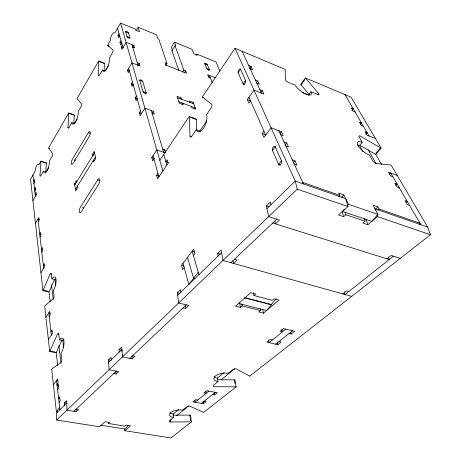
<?xml version="1.0" encoding="UTF-8"?>
<svg xmlns="http://www.w3.org/2000/svg" width="461" height="461" viewBox="0 0 461 461"><rect width="100%" height="100%" fill="white"/><g stroke="black" fill="none" stroke-linecap="round" stroke-linejoin="round"><path stroke-width="0.69" d="M104.151 70.562L104.376 63.526A2.132 0.743 -70.3 0 0 104.336 63.122L98.694 60.985L77.05 98.545A2.063 0.692 -71.3 0 0 77.154 98.815L81.626 104.071A2.103 0.72 -71.4 0 1 81.101 106.577L78.163 111.654A7.313 2.489 -71.7 0 1 75.76 121.491A7.313 2.489 -71.7 0 1 71.766 122.626L69.052 127.271A2.069 0.697 -71.9 0 1 67.946 127.57L68.747 113.4A2.034 0.674 -71.7 0 0 68.724 112.991L74.244 114.875A2.028 0.686 -71.7 0 1 74.273 115.279L73.829 123.732M45.754 172.339L46.4 163.2A1.942 0.634 -72.9 0 0 46.388 162.785L40.983 161.125L39.254 164.128A1.959 0.628 -72.9 0 1 38.378 164.64A3.913 1.25 -73 0 0 36.65 165.649A3.913 1.25 -73 0 0 35.318 169.959A1.948 0.617 -73.1 0 1 34.65 172.109L30.547 179.231L42.936 290.626L49.022 292.032A2.23 0.807 -75.8 0 0 49.281 291.554L54.617 279.216M42.936 290.626A2.236 0.795 -75.7 0 0 43.196 290.142L50.203 273.84A2.253 0.813 -75.4 0 1 51.35 273.984L51.949 278.865L55.026 279.602A7.981 2.927 -75.7 0 1 55.591 278.83M61.976 339.843L56.461 352.279A2.409 0.91 -77.4 0 1 56.184 352.774L49.707 351.501A2.414 0.899 -77.4 0 0 49.984 351.005L57.521 333.908A2.432 0.916 -77 0 1 58.766 334.265L59.457 339.855A8.65 3.302 -77.4 0 1 63.935 341.238A8.65 3.302 -77.4 0 1 61.094 353.161L61.809 358.981A2.507 0.962 -77.7 0 1 60.99 362.438L51.972 368.84A2.484 0.934 -78 0 0 51.672 369.175L56.415 411.829L57.827 412.053M68.724 112.991L48.699 147.739A1.994 0.645 -72.5 0 0 48.78 148.027L52.606 153.916A2.023 0.668 -72.7 0 1 52.081 156.36L49.356 161.056A7.03 2.305 -72.9 0 1 46.999 170.61A7.03 2.305 -72.9 0 1 43.438 171.21L40.931 175.514A1.988 0.645 -73.1 0 1 39.94 175.664L40.994 161.54A1.948 0.622 -72.9 0 0 40.983 161.125M98.694 60.985A2.138 0.732 -70.3 0 1 98.735 61.388L98.222 75.569A2.161 0.755 -70.5 0 0 99.472 75.097L102.405 70.066A7.658 2.685 -70.2 0 0 106.906 68.314A7.658 2.685 -70.2 0 0 109.343 58.172L112.53 52.675A2.207 0.772 -69.9 0 0 113.054 50.099L107.834 45.604A2.172 0.749 -69.8 0 1 107.707 45.351L109.781 41.744A2.172 0.749 -69.8 0 0 110.519 39.369A4.374 1.51 -69.6 0 1 111.988 34.615A4.374 1.51 -69.6 0 1 114.259 32.869A2.19 0.761 -69.5 0 0 115.411 31.988L120.557 23.05L135.413 29.101L135.759 30.224L139.516 31.751L138.116 27.274L156.515 34.806L157.65 38.159A1.072 0.409 32.5 0 0 158.757 39.093L167.015 63.445L165.568 65.75M119.658 35.9L118.627 37.675L117.987 35.37L119.007 33.618M33.912 183.466L34.731 182.055L34.437 179.519L33.624 180.919L34.915 181.294M121.652 43.127L120.621 44.896L119.969 42.533L121.007 40.752M34.829 191.39L35.653 189.984L35.353 187.391L34.523 188.814L35.739 189.166M46.515 171.48L48.63 167.867M77.068 119.313L74.573 123.571L71.766 122.626M105.563 70.648L108.444 65.727M132.659 47.068L134.618 47.846L133.903 45.449L126.072 42.343L121.883 49.465L121.22 47.074L122.257 45.299M32.927 200.616L36.235 194.991L35.929 192.37L35.105 193.781L36.413 194.156M136.087 30.714L138.116 27.274M132.849 47.218L133.903 45.449M88.333 132.687L72.365 159.275A3.233 1.141 -72.6 0 0 71.299 163.649A3.233 1.141 -72.6 0 0 73.057 163.344L89.129 136.698A3.308 1.187 -71.9 0 0 90.206 132.238A3.308 1.187 -71.9 0 0 88.333 132.687L90.293 133.338M35.439 223.228L38.857 217.552L39.179 220.341L38.321 221.77M129.385 70.885L128.296 72.694L127.588 70.124L131.944 62.88L140 65.986L139.245 63.451L137.251 62.679M137.793 65.848L139.245 63.451M133.229 84.691L132.111 86.512L131.373 83.839L132.486 82.018M40.044 236.77L40.925 235.335L40.585 232.436L39.709 233.865L40.994 234.205M77.362 186.256L77.609 187.708L75.65 190.871L74.446 183.651L76.382 180.499L76.624 181.928M92.523 156.089L92.246 154.677L94.275 151.369L95.704 158.475L93.652 161.794L93.364 160.359L94.712 160.785M74.682 185.086L94.557 152.781M95.415 157.04L75.408 189.419L76.739 189.811M137.176 98.844L136.03 100.688L135.257 97.899L136.398 96.061M41.807 252.075L42.7 250.634L42.354 247.632L41.461 249.073L42.631 249.372M196.161 55.216L196.864 54.127L197.302 55.251L193.816 53.833L192.087 49.356L174.5 42.164L171.394 47.149L172.587 50.514M178.856 70.412L171.895 50.722L175.03 45.714A1.06 0.403 33 0 0 175.716 45.512L174.5 42.164M145.376 94.015L146.114 92.828L142.789 81.511A1.798 0.766 32.4 0 0 140.957 79.926A1.798 0.766 32.4 0 0 139.7 80.347L142.985 91.67A1.821 0.795 32.6 0 0 144.852 93.289A1.821 0.795 32.6 0 0 146.114 92.828M152.182 113.464L154.32 114.23L153.45 111.308L144.91 108.231L140.179 115.711L139.372 112.801L140.547 110.945M97.686 179.882L80.491 207.116A3.446 1.291 -73.7 0 0 79.367 211.812A3.446 1.291 -73.7 0 0 81.274 211.726L98.585 184.429A3.521 1.348 -73 0 0 99.726 179.64A3.521 1.348 -73 0 0 97.686 179.882L100.054 180.608M40.925 272.549L44.579 266.775L44.216 263.657L43.299 265.104L44.625 265.427M152.021 113.539L153.45 111.308M182.36 72.331L183.824 70.06L175.03 45.714M184.573 72.486L185.668 70.792L183.824 70.06M180.205 99.006L180.977 97.824L177.041 96.349L179.329 103.12L183.294 104.595L182.827 103.229L182.049 104.416M208.781 70.406L209.323 69.582L207.392 64.759A1.579 0.599 33.9 0 0 205.744 63.37A1.579 0.599 33.9 0 0 204.776 63.704L206.695 68.533L209.323 69.582A1.59 0.611 34 0 1 208.355 69.934A1.59 0.611 34 0 1 206.695 68.533M45.898 317.249L49.765 311.417L50.168 314.898L49.194 316.361M153.945 159.039L152.672 160.947L151.761 157.656L156.849 149.986L165.182 152.793M208.222 77.212L209.421 75.408L212.406 82.928M192.531 103.621L193.309 102.457L189.436 100.999L189.909 102.342M163.332 152.044L164.859 149.762L162.635 149.007M159.806 160.336L189.269 116.437L196.202 118.973A2.778 1.262 -70.1 0 1 196.311 119.526L196.72 130.475M309.262 94.661L300.699 84.375L305.441 77.961L318.782 93.744A2.829 0.962 36.4 0 1 317.485 94.465L310.921 91.751A10.015 3.458 36.2 0 1 306.162 94.269A10.015 3.458 36.2 0 1 295.357 85.314L288.586 82.513A2.881 1.003 35.8 0 1 285.492 79.955L285.146 69.409L235.018 48.284L202.419 96.85A2.829 1.279 -69.2 0 0 202.656 97.219L211.795 104.37A2.893 1.343 -69.4 0 1 211.207 107.811L206.505 114.737A10.015 4.622 -70 0 1 203.56 128.193A10.015 4.622 -70 0 1 196.305 129.656L192.001 135.943A2.818 1.291 -70.6 0 1 190.001 136.318L189.373 116.996A2.789 1.25 -70.2 0 0 189.269 116.437M194.444 109.015L195.228 107.845L178.851 101.754M168.346 162.502L165.839 161.673L167.17 159.702L168.184 163.131L157.581 178.735L156.631 175.284L157.933 173.359M48.365 339.475L52.347 333.62L51.926 329.995L50.929 331.465L52.208 331.73M238.176 72.763L240.561 69.283L245.557 80.456A2.299 1.112 -67.9 0 1 244.912 83.493A2.299 1.112 -67.9 0 1 243.12 83.965L238.176 72.763A2.265 1.072 -67.7 0 1 238.815 69.784A2.265 1.072 -67.7 0 1 240.561 69.283M200.057 131.431A9.992 4.65 -70 0 1 199.844 130.924L206.724 120.915M249.476 68.787L251.066 66.488L248.681 65.497M245.557 80.456L243.12 83.965L244.422 84.484M256.547 82.64L257.774 80.894L255.348 79.909M250.548 100.792L248.877 103.143L247.309 99.564L253.988 90.12L263.905 94.073L262.269 90.558L259.814 89.572M260.598 92.897L262.269 90.558M53.413 384.826L57.613 378.942L58.08 382.964L57.02 384.445L57.158 385.644L58.847 385.943M57.158 385.644L58.219 384.163L58.691 388.231L57.625 389.706M59.089 402.459L60.172 400.984L59.688 396.812L58.61 398.287L59.751 398.483M56.415 411.829L59.659 407.42M280.663 134.67L283.244 135.638L281.406 131.685L271.068 127.778L263.894 137.464L262.171 133.523L263.94 131.12M301.027 84.859L304.98 79.517M310.921 91.751L308.472 95.006L302.675 92.626M280.179 133.327L281.406 131.685M184.204 267.662L182.694 269.662L181.501 265.352L193.649 249.188L194.922 253.481L193.372 255.527M317.963 94.822L318.782 93.744M284.938 145.071L286.615 142.875L284.011 141.907M281.475 160.728L278.64 164.416L280.634 165.124M198.27 272.221L188.866 284.414L183 263.352M293.254 163.09L294.988 160.872L292.337 159.909M351.991 110.312L353.224 108.756L351.155 107.897L353.04 111.141L355.114 112M360.272 124.597L361.545 123.024L359.442 122.171L361.407 125.548L363.51 126.4M365.815 134.145L367.106 132.566L364.985 131.713L367.002 135.182L375.473 138.559M128.164 425.411L125.162 429.07L100.642 425.192M357.552 144.967A10.436 3.723 38.2 0 1 359.528 145.543L362.19 142.305L359.136 136.94A2.933 1.02 37.9 0 1 360.3 136.03L380.492 147.854A2.904 0.991 38.3 0 0 381.143 148.171L375.83 154.487A2.893 1.014 38.3 0 1 375.179 154.176L360.116 145.394M239.518 302.387L238.642 303.447L266.591 310.524L271.471 304.848L244.837 297.979M338.777 196.53L339.786 195.331L338.668 193.101L343.791 194.894L348.568 204.309L377.98 214.428L371.848 221.361L342.483 211.449L344.217 209.409M376.061 153.127L380.492 147.854M341.428 197.694L343.791 194.894M347.266 205.837L348.568 204.309M276.272 298.74L271.339 304.479L244.71 297.604M389.274 174.581L390.669 172.967L420.847 224.726M395.619 185.524L397.042 183.899L394.818 183.075L397.128 187.057L399.359 187.881M375.461 209.507L377.841 206.793L379.04 209L419.994 223.262L419.055 224.276M378.026 210.153L379.04 209M406.083 202.742L407.265 201.434L405.006 200.616L407.426 204.776L409.691 205.589M64.494 405.219L64.436 402.862L66.701 400.649L66.96 410.14L76.261 411.661L78.583 409.466L76.267 409.086M113.74 373.6L116.143 374.055L118.777 371.578L109.096 369.71L108.485 359.903L111.095 357.361L111.251 359.805M119.209 352.071L119.036 349.617L121.721 346.995L122.453 356.895L132.244 358.877L135.004 356.272L132.561 355.777M183.109 307.908L185.65 308.524L188.854 305.499L178.62 303.004L177.341 292.752L180.522 289.652L180.845 292.205M218.065 256.057L217.632 253.458L221.176 250.006L222.94 260.477L351.737 296.388M274.848 221.188L275.442 223.856L279.481 220.053L268.654 216.618L266.337 205.963L270.342 202.056L270.93 204.701M66.77 403.006L56.536 412.952L56.668 420.017L99.49 426.736L105.137 421.734L109.539 422.443L108.358 423.48L108.289 422.316M108.64 362.34L121.906 349.455L122.044 351.305M177.658 295.299L221.614 252.605M266.913 208.603L295.242 181.087L345.675 198.61L347.997 206.54L338.524 214.935L343.641 216.641L345.813 214.734L365.1 221.211L362.911 223.078L367.849 224.732L377.432 216.612L430.453 234.758L249.776 376.072M56.668 420.017L297.264 189.166L295.242 181.087L235.018 48.284M73.944 411.281L116.368 371.111M129.806 358.381L186.307 304.877M230.863 262.689L276.79 219.194M253.4 292.741L253.925 295.513L255.682 293.968L250.784 292.677L235.548 306.179L240.406 307.395L242.106 305.902L260.453 310.53L260.056 308.484M260.453 310.53L258.736 311.999L263.444 313.18L278.928 300.065L274.174 298.82L272.399 300.336L253.925 295.513M124.603 428.978L124.729 430.695L130.498 425.808L126.205 425.117L125.012 426.137L108.358 423.48M172.95 415.148L189.897 415.107A2.426 1.043 -7.3 0 1 190.531 415.171L191.367 421.953A2.438 1.043 -7.5 0 0 190.739 421.89L170.53 421.982A2.455 1.055 -6.8 0 1 169.717 420.611L173.555 417.505L173.18 414.064L178.707 409.564M217.246 379.708L234.332 379.841A2.57 1.181 -8.8 0 1 234.995 379.91L236.124 386.912A2.587 1.158 -8.6 0 0 235.462 386.842L214.307 386.721A2.605 1.187 -8.2 0 1 213.587 385.148L217.909 381.65L217.385 378.106L224.179 372.574M176.603 415.741L188.866 405.841M220.998 379.904L234.885 368.691M208.919 391.089L195.084 402.234L194.807 400.102M285.837 329.137L269.091 342.621L268.55 339.855M201.405 403.387L215.304 392.311M275.707 344.16L292.51 330.762M197.775 400.033L195.654 399.641L192.929 401.842L203.474 403.767L206.217 401.589L204.114 401.203M212.452 394.553L214.561 394.956L217.385 392.714L206.747 390.674L203.941 392.945L206.079 393.348L205.79 391.245M272.353 339.964L270.129 339.44L266.838 342.102L277.868 344.661L281.181 342.027L278.986 341.515M289.064 333.476L291.271 334.012L294.688 331.298L283.561 328.584L280.167 331.332L282.397 331.868L281.844 329.206M342.782 293.893L346.626 290.839L348.879 291.473M386.958 258.834L391.193 255.475L400.304 258.362M393.481 256.201L345.035 294.516L344.321 291.871M191.367 421.953L170.939 437.95L124.729 430.695M236.124 386.912L203.629 412.353A2.489 1.078 -7.7 0 1 203.099 412.203L190.105 406.216A2.512 1.101 -7.3 0 0 186.653 406.913L182.677 410.134A8.701 3.78 -7 0 0 170.731 412.537A8.701 3.78 -7 0 0 173.555 417.505M64.436 402.862L67.001 403.294M57.93 380.665L56.559 380.417L59.918 409.662M49.984 351.005L54.847 351.962M108.485 359.903L111.159 360.433M59.457 339.855L62.731 340.523A8.632 3.319 -77.4 0 1 63.958 339.181M119.036 349.617L121.733 350.17M58.334 334.075L59.146 334.248M50.186 313.186L48.791 312.881L51.344 335.089M43.196 290.142L47.765 291.202M50.969 274.024L51.73 274.209M177.341 292.752L179.888 293.392M194.922 278.709L193.545 278.346L187.535 257.324M181.501 265.352L184.02 266.026M39.369 219.35L37.998 218.975L43.662 268.227M194.807 251.983L192.116 251.233L198.968 274.6M217.632 253.458L220.254 254.195M234.499 259.249L237.127 259.987L233.485 263.421L233.018 260.793M82.542 207.704L83.902 208.095M74.446 183.651L75.765 184.048M43.438 171.21L46.186 172.039M41.899 161.817L46.4 163.2M272.756 223.015L389.245 259.555L388.439 257.007M74.302 159.886L75.592 160.29M48.78 148.027L49.69 148.315M92.246 154.677L93.583 155.103M156.631 175.284L159.126 176.085M266.337 205.963L269.034 206.833M151.761 157.656L154.447 158.544M67.946 127.57L69.185 127.985M69.669 113.711L74.273 115.279M297.264 189.166L347.997 206.54M302.75 182.429L339.786 195.331M430.453 234.758L427.693 227.1L374.943 208.781L375.358 210.078M377.841 206.793L372.966 205.087L377.98 214.428M190.001 136.318L191.764 136.94M139.372 112.801L141.285 113.481M294.314 164.191L296.976 165.147L294.988 160.872M196.305 129.656L199.844 130.924M190.537 117.417L196.311 119.526M135.257 97.899L137.758 98.81M285.895 145.987L288.511 146.95L286.615 142.875M142.985 91.67L146.114 92.828M131.373 83.839L133.217 84.524M262.171 133.523L266.032 134.958M177.479 97.686L193.776 103.788M102.405 70.066L105.275 71.138M139.7 80.347L142.789 81.511M392.922 176.834L390.715 176.004L388.467 172.137L397.232 175.451M99.674 61.745L104.376 63.526M202.656 97.219L203.946 97.715M127.588 70.124L129.599 70.89M107.834 45.604L109.015 46.065M247.309 99.564L250.409 100.78M107.707 45.351L108.658 45.72M167.015 63.445L165.124 62.702L165.948 65.139L186.555 73.224L185.668 70.792M121.22 47.074L123.415 47.932M210.372 77.8L208.591 77.096L207.652 74.705L215.512 77.828M119.969 42.533L122.148 43.397M117.987 35.37L119.785 36.091M127.023 36.621L129.927 37.785L128.51 32.956A1.671 0.657 31.6 0 0 126.815 31.509A1.671 0.657 31.6 0 0 125.623 31.792L127.023 36.621A1.683 0.668 31.7 0 0 128.728 38.079A1.683 0.668 31.7 0 0 129.927 37.785M125.623 31.792L128.51 32.956M204.776 63.704L207.392 64.759M256.927 83.326L259.364 84.311L257.774 80.894M196.864 54.127L216.036 61.935L219.897 71.242M250.196 68.77L252.588 69.755L251.066 66.488M305.441 77.961L351.08 97.196L381.143 148.171M427.693 227.1L391.141 165.124A3.008 1.049 38.8 0 0 390.571 164.963L376.003 163.534A3.037 1.083 38.5 0 1 372.695 160.785L369.486 155.144A10.465 3.688 38.2 0 1 358.076 145.711A10.465 3.688 38.2 0 1 362.19 142.305M344.989 94.626L369.128 136.03M375.502 153.916L381.57 164.427M368.051 149.583L376.176 163.822M359.528 145.543L362.951 151.634M242.1 51.269L261.439 93.087M278.836 130.717L303.447 183.939M248.969 97.219L265.674 135.056M193.309 102.457L195.729 109.217L191.822 107.765L191.344 106.405M180.977 97.824L181.438 99.173M377.012 215.299L377.432 216.612M366.247 219.511L367.849 224.732M364.299 218.589L365.1 221.211M164.859 149.762L165.632 152.361M131.955 44.677L137.995 65.214M151.323 110.542L163.592 152.257M163.73 154.487L166.847 165.101M345.047 212.089L345.813 214.734M342.131 211.369L343.641 216.641M120.557 23.05L162.848 170.985M117.526 28.311L122.926 47.69M128.671 68.32L141.354 113.85M153.023 155.743L158.895 176.805M290.845 332.024L291.271 334.012M277.338 342.027L277.868 344.661M262.643 309.095L263.444 313.18M241.737 303.839L242.106 305.902M239.674 303.269L240.406 307.395M234.332 379.841L234.897 383.333M214.261 392.864L214.561 394.956M203.099 401.001L203.474 403.767M185.23 305.326L185.65 308.524M55.026 279.602L55.804 285.745M62.731 340.523L63.618 347.519M189.897 415.107L190.174 417.366M190.312 418.496L190.589 420.76M51.482 284.789L53.28 299.552M58.893 345.698L61.036 363.314M49.01 291.922L50.168 301.776M56.115 352.181L57.694 365.573M32.95 175.059L35.405 196.403M49.707 351.501L44.654 306.075A2.288 0.824 -76.2 0 1 44.93 305.729L53.234 298.734A2.317 0.847 -76 0 0 54.006 295.547L53.378 290.476A7.998 2.91 -75.7 0 0 56.052 279.464A7.998 2.91 -75.7 0 0 51.949 278.865M170.282 419.7L170.53 421.982M132.042 356.393L132.244 358.877M122.315 355.028L122.453 356.895M115.976 371.606L116.143 374.055M76.18 409.287L76.261 411.661M272.474 150.453A2.507 1.354 -69.4 0 1 273.171 147.082A2.507 1.354 -69.4 0 1 275.24 146.794M173.175 414.07A8.678 3.803 -7 0 1 169.896 412.779M217.909 381.65A9.237 4.258 -8.4 0 1 215.431 375.957A9.237 4.258 -8.4 0 1 228.189 373.347L232.678 369.716A2.668 1.245 -8.8 0 1 236.36 368.956L249.378 375.934A2.657 1.222 -9.4 0 0 249.764 376.078M217.39 378.101A9.208 4.276 -8.4 0 1 214.071 376.602M172.207 50.814A1.055 0.409 32.9 0 1 171.895 50.722M275.223 146.754L272.457 150.413L278.657 164.456A2.553 1.406 -69.8 0 0 280.789 164.22A2.553 1.406 -69.8 0 0 281.492 160.774L275.223 146.754"/></g></svg>
